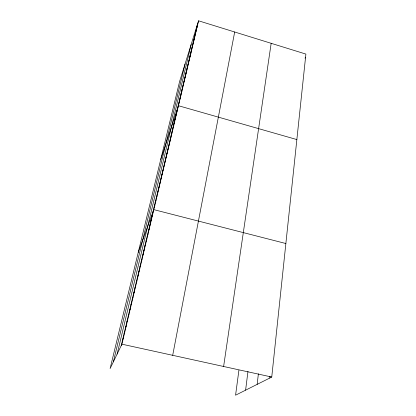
<?xml version="1.0" encoding="UTF-8"?>
<svg xmlns="http://www.w3.org/2000/svg" width="416" height="416" viewBox="0 0 416 416"><rect width="100%" height="100%" fill="white"/><g stroke="black" fill="none" stroke-linecap="round" stroke-linejoin="round"><path stroke-width="0.62" d="M238.909 370.261L235.57 395.2L271.752 377.042L305.895 54.085L198.567 20.8L179.67 81.24L110.105 368.571L121.909 344.183L198.567 20.8M269.781 378.035L269.974 376.251M257.156 384.368L258.393 373.802M245.601 390.166L247.962 371.446M223.621 366.486L271.164 43.316M172.692 355.321L234.681 32.001M121.259 345.524L197.579 23.967M117.125 354.063L191.136 44.574M113.36 361.842L185.068 63.97M196.846 27.056L197.834 23.899M196.108 30.165L197.096 27.019M195.364 33.301L196.352 30.16M194.615 36.457L195.598 33.327M193.861 39.634L194.844 36.52M193.102 42.838L194.08 39.733M192.332 46.067L193.315 42.973M191.563 49.317L192.54 46.233M190.783 52.593L191.76 49.52M190.003 55.895L190.975 52.832M189.212 59.218L190.185 56.17M188.417 62.572L189.389 59.535M187.616 65.946L188.583 62.92M186.81 69.347L187.772 66.336M185.994 72.774L186.961 69.779M185.177 76.232L186.134 73.247M184.35 79.711L185.307 76.742M183.513 83.221L184.475 80.267M182.676 86.757L183.633 83.814M181.828 90.319L182.785 87.391M180.981 93.912L181.927 91M180.118 97.531L181.064 94.635M179.254 101.182L180.196 98.301M178.381 104.858L179.322 101.993M160.742 159.416L178.438 105.716L296.858 139.573M176.613 112.299L177.549 109.47M175.718 116.069L176.654 113.256M174.819 119.865L175.75 117.068M173.909 123.692L174.834 120.916M172.994 127.556L173.919 124.795M172.068 131.446L172.988 128.7M171.137 135.366L172.058 132.642M170.201 139.324L171.111 136.62M169.255 143.312L170.165 140.629M168.298 147.332L169.203 144.669M167.336 151.388L168.241 148.746M166.364 155.475L167.263 152.854M165.386 159.598L166.28 156.998M164.398 163.758L165.292 161.179M163.405 167.95L164.289 165.396M162.401 172.182L163.285 169.65M161.387 176.446L162.266 173.935M160.368 180.747L161.242 178.261M159.338 185.089L160.207 182.629M158.298 189.467L159.162 187.028M157.253 193.882L158.111 191.469M156.192 198.333L157.045 195.952M155.126 202.826L155.974 200.47M154.05 207.36L154.892 205.031M138.232 252.392L153.806 209.633L285.87 243.526M151.835 216.689L152.672 214.417M150.696 221.489L151.523 219.242M149.547 226.33L150.368 224.12M148.387 231.218L149.204 229.039M147.217 236.153L148.028 234.005M146.037 241.129L146.838 239.018M144.841 246.158L145.636 244.078M143.64 251.233L144.43 249.184M142.423 256.355L143.203 254.342M141.196 261.529L141.97 259.553M139.953 266.75L140.722 264.81M138.705 272.022L139.464 270.119M137.441 277.347L138.195 275.48M136.162 282.724L136.911 280.899M134.878 288.153L135.616 286.364M133.572 293.634L134.306 291.886M132.262 299.172L132.98 297.466M130.931 304.762L131.648 303.103M129.594 310.409L130.296 308.792M128.237 316.113L128.934 314.543M126.87 321.88L127.556 320.346M125.492 327.699L126.168 326.217M124.093 333.58L124.764 332.145M122.684 339.518L123.339 338.13M305.006 58.162L305.568 57.216M121.909 344.183L271.752 377.042"/></g></svg>
